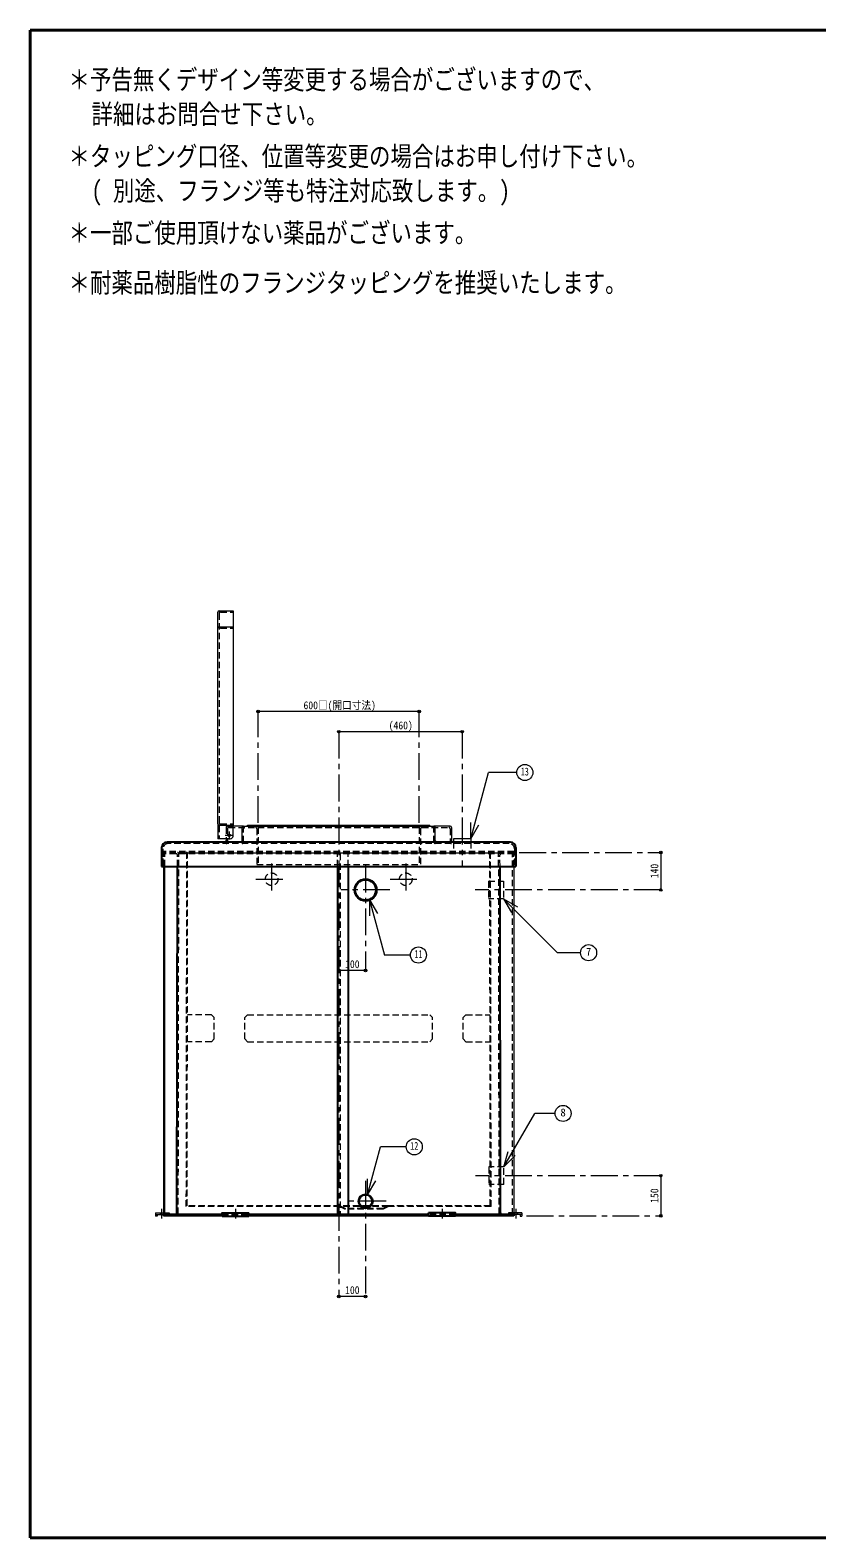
# Model space of a CAD drawing. Units: millimetres at full size, sheet at 1:20. Extents: x -4246 to 3854, y -2700 to 2920.
# Drawn here: x -4246 to -1314, y -2700 to 2920 of the extents above; entities that cross this region are included whole.
import ezdxf
from ezdxf.enums import TextEntityAlignment as Align

# ---------------------------------------------------------------- set-up
doc = ezdxf.new("R2010")
doc.units = ezdxf.units.MM
doc.header["$LTSCALE"] = 20
doc.header["$PDMODE"] = 32
doc.header["$PDSIZE"] = 10
doc.linetypes.add('CHAIN1', pattern=[8, 5, -1, 1, -1])
doc.linetypes.add('DASHED1', pattern=[1.8, 1.2, -0.6])
doc.layers.add('0-0', color=7, linetype='Continuous', lineweight=9)
doc.styles.add('ＭＳ ゴシック', font='')
doc.styles.get('ＭＳ ゴシック').set_extended_font_data('MS Gothic')

msp = doc.modelspace()

# ---------------------------------------------------------------- linework, layer by layer
at = {"layer": '0-0', "color": 1, "lineweight": 40}
for p, q in [((-4245.6, -2699.51), (-4245.6, 2920.49)), ((3854.4, 2920.49), (-4245.6, 2920.49)), ((3854.4, -2699.51), (-4245.6, -2699.51))]:
    msp.add_line(p, q, dxfattribs=at)
at = {"layer": '0-0', "color": 4}
for p, q in [((-3546.6, 691.49), (-3546.6, 751.49)), ((-2795.6, 380.49), (-3395.6, 380.49)), ((-2635.6, 305.49), (-3095.6, 305.49)), ((-3546.6, -38.51), (-3546.6, -93.51)), ((-3489.6, -83.51), (-3489.6, -43.51)), ((-3450.6, -46.51), (-3489.6, -46.51)), ((-2680.6, -46.51), (-2740.6, -46.51)), ((-2675.6, -51.51), (-2675.6, -101.51)), ((-3499.6, -93.51), (-3546.6, -93.51)), ((-3515.6, -93.51), (-3515.6, -101.51)), ((-2603.1, -93.51), (-2668.1, -93.51)), ((-2668.1, -93.51), (-2668.1, -106.51)), ((-2603.1, -93.51), (-2603.1, -106.51)), ((-1895.6, -144.51), (-1895.6, -284.51)), ((-3748.6, -196.51), (-3748.6, -1488.51)), ((-3743.6, -1488.51), (-3743.6, -196.51)), ((-2442.6, -196.51), (-2442.6, -1488.51)), ((-2995.6, -584.51), (-3095.6, -584.51)), ((-1895.6, -1349.51), (-1895.6, -1499.51)), ((-2995.6, -1799.51), (-3095.6, -1799.51))]:
    msp.add_line(p, q, dxfattribs=at)
at = {"layer": '0-0', "color": 4, "linetype": 'DASHED1'}
for p, q in [((-3541.6, 746.49), (-3541.6, -93.51)), ((-3536.6, 751.49), (-3489.6, 751.49)), ((-3536.6, 691.49), (-3489.6, 691.49)), ((-3536.6, -38.51), (-3489.6, -38.51)), ((-3515.6, -51.51), (-3515.6, -93.51)), ((-3510.6, -46.51), (-3489.6, -46.51)), ((-3505.6, -51.51), (-2685.6, -51.51)), ((-3415.6, -46.51), (-3415.6, -43.51)), ((-3395.6, -51.51), (-3395.6, -189.51)), ((-2795.6, -51.51), (-2795.6, -189.51)), ((-2775.6, -46.51), (-2775.6, -43.51)), ((-3510.6, -56.51), (-3510.6, -106.51)), ((-3450.6, -106.51), (-3450.6, -56.51)), ((-3400.6, -56.51), (-3400.6, -189.51)), ((-2790.6, -56.51), (-2790.6, -189.51)), ((-2740.6, -106.51), (-2740.6, -56.51)), ((-2680.6, -56.51), (-2680.6, -106.51)), ((-2668.1, -106.51), (-2668.1, -149.51)), ((-2603.1, -106.51), (-2603.1, -149.51)), ((-3748.6, -196.51), (-3748.6, -149.51)), ((-3743.6, -196.51), (-3743.6, -149.51)), ((-2447.6, -1494.51), (-2447.6, -149.51)), ((-2442.6, -196.51), (-2442.6, -149.51)), ((-3400.6, -189.51), (-2790.6, -189.51)), ((-2537.39, -252.01), (-2537.39, -317.01)), ((-2537.39, -252.01), (-2481.39, -252.01)), ((-2481.39, -252.01), (-2481.39, -317.01)), ((-2481.39, -317.01), (-2537.39, -317.01)), ((-3569.63, -750.01), (-3659.56, -750.01)), ((-3569.63, -750.01), (-3559.63, -760.01)), ((-3559.63, -840.01), (-3559.63, -760.01)), ((-2621.57, -750.01), (-2631.57, -760.01)), ((-2631.57, -840.01), (-2631.57, -760.01)), ((-2621.57, -750.01), (-2531.65, -750.01)), ((-3559.63, -840.01), (-3569.63, -850.01)), ((-2631.57, -840.01), (-2621.57, -850.01)), ((-3569.63, -850.01), (-3659.71, -850.01)), ((-2621.57, -850.01), (-2531.5, -850.01)), ((-2535.81, -1317.01), (-2535.81, -1382.01)), ((-2479.81, -1317.01), (-2535.81, -1317.01)), ((-2479.81, -1382.01), (-2479.81, -1317.01)), ((-2479.81, -1382.01), (-2535.81, -1382.01)), ((-3761.6, -1488.51), (-3761.6, -1494.51)), ((-3749.6, -1488.51), (-3749.6, -1494.51)), ((-3748.6, -1488.51), (-3748.6, -1494.51)), ((-3743.6, -1488.51), (-3743.6, -1494.51)), ((-2909.89, -1464.51), (-3091.31, -1464.51)), ((-2910.6, -1461.51), (-3090.6, -1461.51)), ((-2442.6, -1488.51), (-2442.6, -1494.51)), ((-2441.6, -1488.51), (-2441.6, -1494.51)), ((-2429.6, -1488.51), (-2429.6, -1494.51))]:
    msp.add_line(p, q, dxfattribs=at)
at = {"layer": '0-0', "lineweight": 18}
for p, q in [((-3546.6, -38.51), (-3546.6, 691.49)), ((-3541.6, 696.49), (-3489.6, 696.49)), ((-3489.6, 696.49), (-3489.6, -43.51)), ((-2603.12, -93.52), (-2536.94, 153.47)), ((-2431.91, 153.47), (-2536.94, 153.47)), ((-3541.6, -43.51), (-3489.6, -43.51)), ((-3455.6, -101.51), (-3455.6, -51.51)), ((-3450.6, -46.51), (-2740.6, -46.51)), ((-2755.6, -46.51), (-2755.6, -43.51)), ((-2735.6, -101.51), (-2735.6, -51.51)), ((-2603.12, -93.52), (-2603.12, -33.52)), ((-2603.12, -93.52), (-2573.12, -41.56)), ((-2980.75, -320.78), (-2950.75, -372.74)), ((-2980.75, -320.78), (-2980.75, -380.78)), ((-2980.75, -320.78), (-2925.49, -527)), ((-2481.43, -316.98), (-2429.47, -346.98)), ((-2481.43, -316.98), (-2451.43, -368.94)), ((-2481.43, -316.98), (-2280.01, -518.4)), ((-2828.56, -527), (-2925.49, -527)), ((-2194.34, -518.4), (-2280.01, -518.4)), ((-2479.91, -1317.09), (-2364.56, -1117.3)), ((-2289.43, -1117.3), (-2364.56, -1117.3)), ((-2987.91, -1420.81), (-2939.98, -1241.92)), ((-2844.08, -1241.92), (-2939.98, -1241.92)), ((-2479.91, -1317.09), (-2464.38, -1259.13)), ((-2479.91, -1317.09), (-2437.48, -1274.66)), ((-2987.91, -1420.81), (-2987.91, -1360.81)), ((-2987.91, -1420.81), (-2957.91, -1368.85)), ((-3778.1, -1488.51), (-3778.1, -1500.51)), ((-3778.1, -1494.51), (-3748.6, -1494.51)), ((-3772.1, -1500.51), (-3778.1, -1500.51)), ((-3772.1, -1494.51), (-3772.1, -1500.51)), ((-2413.1, -1494.51), (-2442.6, -1494.51)), ((-2419.1, -1494.51), (-2419.1, -1500.51)), ((-2419.1, -1500.51), (-2413.1, -1500.51)), ((-2413.1, -1488.51), (-2413.1, -1500.51))]:
    msp.add_line(p, q, dxfattribs=at)
at = {"layer": '0-0', "color": 4, "linetype": 'CHAIN1'}
for p, q in [((-3395.6, -34.51), (-3395.6, 380.49)), ((-2795.6, -34.51), (-2795.6, 380.49)), ((-3095.6, 305.49), (-3095.6, -1799.51)), ((-2635.6, 305.49), (-2635.6, -199.51)), ((-3489.1, -81.01), (-3519.1, -81.01)), ((-3504.1, -66.01), (-3504.1, -96.01)), ((-2423.1, -144.51), (-1895.6, -144.51)), ((-3345.6, -186.01), (-3345.6, -303.01)), ((-2995.6, -193.51), (-2995.6, -584.51)), ((-2845.6, -186.01), (-2845.6, -303.01)), ((-3404.1, -244.51), (-3287.1, -244.51)), ((-2904.1, -244.51), (-2787.1, -244.51)), ((-2904.6, -284.51), (-3086.6, -284.51)), ((-1895.6, -284.51), (-2587.39, -284.51)), ((-2995.6, -1368.51), (-2995.6, -1799.51)), ((-1895.6, -1349.51), (-2585.81, -1349.51)), ((-2919.1, -1445.01), (-3072.1, -1445.01)), ((-3755.6, -1473.51), (-3755.6, -1509.51)), ((-3480.6, -1473.51), (-3480.6, -1509.51)), ((-2710.6, -1473.51), (-2710.6, -1509.51)), ((-2435.6, -1473.51), (-2435.6, -1509.51)), ((-2395.6, -1499.51), (-1895.6, -1499.51))]:
    msp.add_line(p, q, dxfattribs=at)
at = {"layer": '0-0', "color": 5, "lineweight": 25}
for p, q in [((-2455.6, -106.51), (-3735.6, -106.51)), ((-3755.6, -126.51), (-3755.6, -196.51)), ((-2435.6, -126.51), (-2435.6, -196.51)), ((-3755.6, -196.51), (-2435.6, -196.51)), ((-3698.6, -1489.51), (-3696.68, -196.51)), ((-3100.6, -196.51), (-3100.6, -1494.51)), ((-3060.6, -196.51), (-3060.6, -1494.51)), ((-2492.61, -1489.51), (-2494.53, -196.51)), ((-3748.6, -1494.51), (-3748.6, -1499.51)), ((-3530.6, -1494.51), (-3748.6, -1494.51)), ((-3530.6, -1497.51), (-3748.6, -1497.51)), ((-3530.6, -1499.51), (-3748.6, -1499.51)), ((-3530.6, -1500.51), (-3430.6, -1500.51)), ((-3430.6, -1500.51), (-3430.6, -1488.51)), ((-2760.6, -1494.51), (-3430.6, -1494.51)), ((-2760.6, -1497.51), (-3430.6, -1497.51)), ((-2760.6, -1499.51), (-3430.6, -1499.51)), ((-2760.6, -1500.51), (-2760.6, -1488.51)), ((-2660.6, -1500.51), (-2760.6, -1500.51)), ((-2442.6, -1494.51), (-2660.6, -1494.51)), ((-2660.6, -1497.51), (-2442.6, -1497.51)), ((-2442.6, -1499.51), (-2660.6, -1499.51)), ((-2442.6, -1494.51), (-2442.6, -1499.51))]:
    msp.add_line(p, q, dxfattribs=at)
at = {"layer": '0-0', "linetype": 'DASHED1', "lineweight": 18}
for p, q in [((-2460.6, -111.51), (-3730.6, -111.51)), ((-3750.6, -131.51), (-3750.6, -196.51)), ((-2442.6, -141.51), (-3748.6, -141.51)), ((-3748.6, -149.51), (-3748.6, -144.51)), ((-2442.6, -149.51), (-3748.6, -149.51)), ((-3696.68, -196.51), (-3696.62, -154.51)), ((-3693.6, -1492.51), (-3691.61, -149.51)), ((-2499.18, -147.51), (-3692.03, -147.51)), ((-3663.61, -1464.51), (-3661.61, -152.51)), ((-3660.6, -1461.51), (-3658.61, -149.51)), ((-3100.6, -196.51), (-3100.6, -149.51)), ((-3090.6, -149.51), (-3090.6, -1494.51)), ((-3060.6, -196.51), (-3060.6, -149.51)), ((-2530.6, -1461.51), (-2532.59, -149.51)), ((-2527.6, -1464.51), (-2529.59, -152.51)), ((-2497.61, -1492.51), (-2499.6, -149.51)), ((-2494.53, -196.51), (-2494.59, -154.51)), ((-2440.6, -131.51), (-2440.6, -196.51)), ((-3435.6, -750.01), (-3445.6, -760.01)), ((-3445.6, -840.01), (-3445.6, -760.01)), ((-3435.6, -750.01), (-2755.6, -750.01)), ((-2755.6, -750.01), (-2745.6, -760.01)), ((-2745.6, -840.01), (-2745.6, -760.01)), ((-3445.6, -840.01), (-3435.6, -850.01)), ((-2745.6, -840.01), (-2755.6, -850.01)), ((-3435.6, -850.01), (-2755.6, -850.01)), ((-3091.31, -1464.51), (-3663.61, -1464.51)), ((-3090.6, -1461.51), (-3660.6, -1461.51)), ((-3530.6, -1494.51), (-3430.6, -1494.51)), ((-3530.6, -1497.51), (-3430.6, -1497.51)), ((-3530.6, -1499.51), (-3430.6, -1499.51)), ((-3486.6, -1488.51), (-3486.6, -1494.51)), ((-3474.6, -1488.51), (-3474.6, -1494.51)), ((-3091.31, -1464.51), (-3071.31, -1474.51)), ((-3090.6, -1461.51), (-3070.6, -1471.51)), ((-2530.6, -1461.51), (-2910.6, -1461.51)), ((-2660.6, -1494.51), (-2760.6, -1494.51)), ((-2660.6, -1497.51), (-2760.6, -1497.51)), ((-2760.6, -1499.51), (-2660.6, -1499.51)), ((-2716.6, -1488.51), (-2716.6, -1494.51)), ((-2704.6, -1488.51), (-2704.6, -1494.51))]:
    msp.add_line(p, q, dxfattribs=at)
at = {"layer": '0-0', "color": 4}
msp.add_lwpolyline([(-3541.6, 756.49), (-3489.6, 756.49), (-3489.6, 696.49)], dxfattribs=at)
at = {"layer": '0-0', "lineweight": 18}
for points in [[(-3435.6, -46.51), (-3435.6, -43.51), (-2755.6, -43.51)], [(-3778.1, -1488.51), (-3728.1, -1488.51), (-3728.1, -1494.51)], [(-2413.1, -1488.51), (-2463.1, -1488.51), (-2463.1, -1494.51)]]:
    msp.add_lwpolyline(points, dxfattribs=at)
at = {"layer": '0-0', "linetype": 'DASHED1', "lineweight": 18}
for points in [[(-2442.6, -149.51), (-2442.6, -144.51), (-3748.6, -144.51)], [(-2527.6, -1464.51), (-2909.89, -1464.51), (-2929.89, -1474.51), (-3071.31, -1474.51)], [(-2910.6, -1461.51), (-2930.6, -1471.51), (-3070.6, -1471.51)]]:
    msp.add_lwpolyline(points, dxfattribs=at)
at = {"layer": '0-0', "color": 5, "lineweight": 25}
for points in [[(-3530.6, -1500.51), (-3530.6, -1488.51), (-3430.6, -1488.51)], [(-2660.6, -1500.51), (-2660.6, -1488.51), (-2760.6, -1488.51)]]:
    msp.add_lwpolyline(points, dxfattribs=at)
at = {"layer": '0-0', "lineweight": 18}
for centre in [(-2401.91, 153.47), (-2798.56, -527), (-2164.34, -518.4), (-2259.43, -1117.3), (-2814.08, -1241.92)]:
    msp.add_circle(centre, 30, dxfattribs=at)
at = {"layer": '0-0', "color": 4}
msp.add_circle((-3504.1, -81.01), 5, dxfattribs=at)
at = {"layer": '0-0', "color": 4, "linetype": 'DASHED1'}
for centre in [(-3345.6, -244.51), (-2845.6, -244.51)]:
    msp.add_circle(centre, 23.5, dxfattribs=at)
at = {"layer": '0-0', "color": 5, "lineweight": 25}
for centre, radius in [((-2995.6, -284.51), 41), ((-2995.6, -284.51), 38.15), ((-2995.6, -1445.01), 26.5), ((-2995.6, -1445.01), 24.3)]:
    msp.add_circle(centre, radius, dxfattribs=at)
at = {"layer": '0-0', "color": 4}
for centre, radius, start, end in [((-3541.6, 751.49), 5, 90, 180), ((-2680.6, -51.51), 5, 0, 90), ((-3520.6, -101.51), 5, 270, 0), ((-3499.6, -83.51), 10, 270, 0), ((-2670.6, -101.51), 5, 180, 270)]:
    msp.add_arc(centre, radius, start, end, dxfattribs=at)
at = {"layer": '0-0', "color": 4, "linetype": 'DASHED1'}
for centre, radius, start, end in [((-3536.6, 746.49), 5, 90, 180), ((-3536.6, 686.49), 5, 90, 180), ((-3536.6, -33.51), 5, 180, 270), ((-3510.6, -51.51), 5, 90, 180), ((-3505.6, -56.51), 5, 90, 180), ((-3445.6, -56.51), 5, 90, 180), ((-3405.6, -56.51), 5, 0, 90), ((-3400.6, -51.51), 5, 0, 90), ((-2790.6, -51.51), 5, 90, 180), ((-2785.6, -56.51), 5, 90, 180), ((-2745.6, -56.51), 5, 0, 90), ((-2685.6, -56.51), 5, 0, 90), ((-3515.6, -106.51), 5, 270, 0), ((-3455.6, -106.51), 5, 270, 0), ((-2735.6, -106.51), 5, 180, 270), ((-2675.6, -106.51), 5, 180, 270), ((-3402.6, -143.51), 2, 0, 90), ((-3402.6, -146.51), 2, 0, 90), ((-2788.6, -143.51), 2, 90, 180), ((-2788.6, -146.51), 2, 90, 180)]:
    msp.add_arc(centre, radius, start, end, dxfattribs=at)
at = {"layer": '0-0', "lineweight": 18}
for centre, start, end in [((-3541.6, 691.49), 90, 180), ((-3541.6, -38.51), 180, 270), ((-3450.6, -51.51), 90, 180), ((-2740.6, -51.51), 0, 90), ((-3460.6, -101.51), 270, 0), ((-2730.6, -101.51), 180, 270)]:
    msp.add_arc(centre, 5, start, end, dxfattribs=at)
at = {"layer": '0-0', "color": 5, "lineweight": 25}
for centre, radius, start, end in [((-3735.6, -126.51), 20, 90, 180), ((-2455.6, -126.51), 20, 0, 90), ((-3703.6, -1489.51), 5, 270, 359.91512), ((-2487.61, -1489.51), 5, 180.08488, 270)]:
    msp.add_arc(centre, radius, start, end, dxfattribs=at)
at = {"layer": '0-0', "linetype": 'DASHED1', "lineweight": 18}
for centre, radius, start, end in [((-3730.6, -131.51), 20, 90, 180), ((-2460.6, -131.51), 20, 0, 90), ((-3748.6, -143.51), 2, 90, 180), ((-3748.6, -146.51), 2, 90, 180), ((-3701.62, -154.51), 5, 359.91512, 90), ((-3696.61, -149.51), 5, 359.91512, 90), ((-3666.61, -152.51), 5, 359.91299, 90), ((-3663.61, -149.51), 5, 359.91299, 90), ((-2527.59, -149.51), 5, 90, 180.08701), ((-2524.59, -152.51), 5, 90, 180.08701), ((-2494.6, -149.51), 5, 90, 180.08488), ((-2489.59, -154.51), 5, 90, 180.08488), ((-2442.6, -143.51), 2, 0, 90), ((-2442.6, -146.51), 2, 0, 90), ((-3698.6, -1492.51), 5, 270, 359.91512), ((-2492.61, -1492.51), 5, 180.08488, 270)]:
    msp.add_arc(centre, radius, start, end, dxfattribs=at)
at = {"layer": '0-0', "color": 1}
for p in [(-3395.6, 380.49), (-2795.6, 380.49), (-3095.6, 305.49), (-2635.6, 305.49), (-1895.6, -144.51), (-1895.6, -284.51), (-3095.6, -584.51), (-2995.6, -584.51), (-1895.6, -1349.51), (-1895.6, -1499.51), (-3095.6, -1799.51), (-2995.6, -1799.51)]:
    msp.add_point(p, dxfattribs=at)

# ---------------------------------------------------------------- texts
at = {"layer": '0-0', "style": 'ＭＳ ゴシック'}
for s, height, width, p in [('＊予告無くデザイン等変更する場合がございますので、', 73.31, 0.8, (-4102.75, 2677.64)), ('詳細はお問合せ下さい。', 73.31, 0.8, (-4017.03, 2549.06)), ('＊タッピング口径、位置等変更の場合はお申し付け下さい。', 73.31, 0.8, (-4102.75, 2391.92)), ('( 別途、フランジ等も特注対応致します。)', 73.31, 0.8, (-4017.03, 2263.35)), ('＊一部ご使用頂けない薬品がございます。', 73.31, 0.8, (-4102.75, 2106.21)), ('＊耐薬品樹脂性のフランジタッピングを推奨いたします。', 73.31, 0.8, (-4102.75, 1920.49)), ('600□(開口寸法)', 29.33, 0.9, (-3226.85, 380.49)), ('(460)', 29.33, 0.9, (-2909.35, 305.49)), ('13', 29.33, 0.75, (-2416.91, 133.47)), ('100', 29.33, 0.9, (-3071.85, -584.51)), ('11', 29.33, 0.75, (-2813.56, -547)), ('12', 29.33, 0.75, (-2829.08, -1261.92)), ('100', 29.33, 0.9, (-3071.85, -1799.51))]:
    msp.add_text(s, height=height, dxfattribs=dict(at, width=width)).set_placement(p, align=Align.BOTTOM_LEFT)
at = {"layer": '0-0', "style": 'ＭＳ ゴシック', "width": 0.9}
for s, p in [('140', (-1895.6, -240.76)), ('150', (-1895.6, -1450.76))]:
    msp.add_text(s, height=29.33, rotation=90, dxfattribs=at).set_placement(p, align=Align.BOTTOM_LEFT)
at = {"layer": '0-0', "style": 'ＭＳ ゴシック'}
for s, p in [('7', (-2174.34, -538.4)), ('8', (-2269.43, -1137.3))]:
    msp.add_text(s, height=29.33, dxfattribs=at).set_placement(p, align=Align.BOTTOM_LEFT)

doc.saveas('drawing.dxf')
